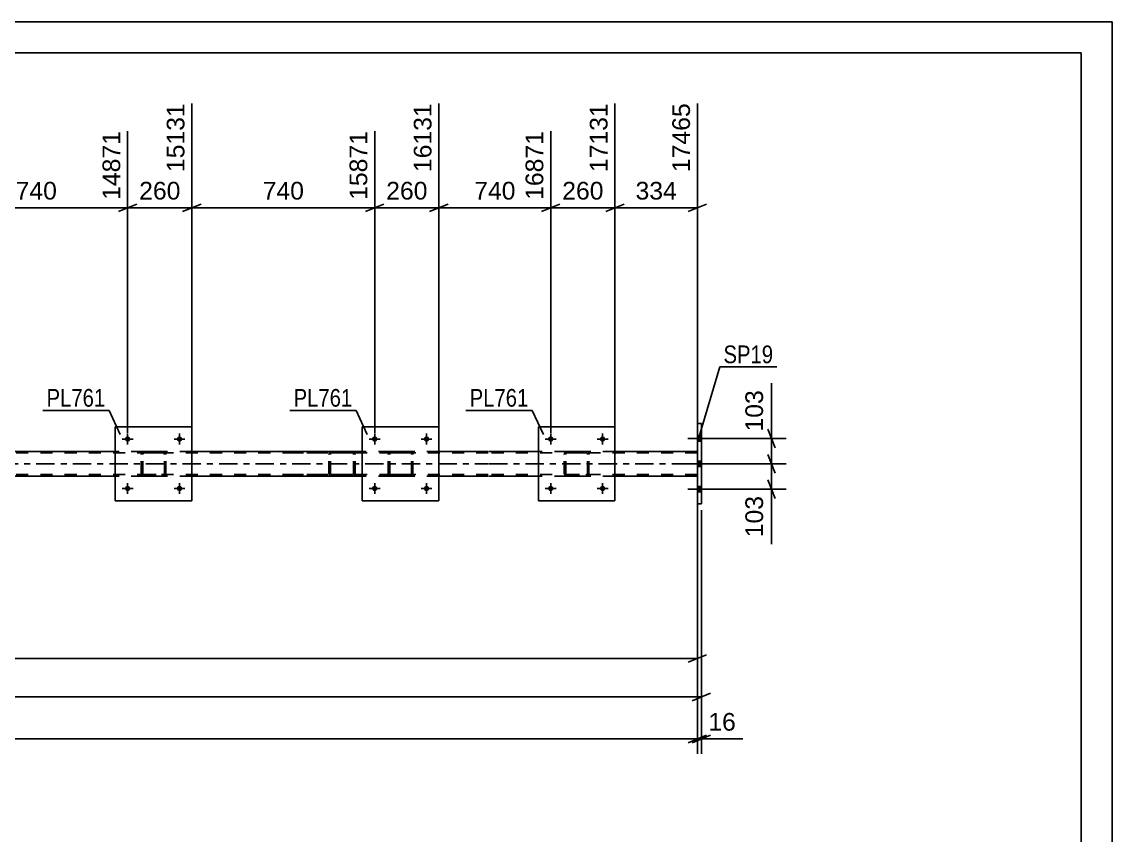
# Model space of a CAD drawing. Header units: millimetres. Extents: x -116 to 725, y -385 to 209.
# Drawn here: x 548.5 to 725.1, y 77.2 to 208.9 of the extents above; entities that cross this region are included whole.
import ezdxf

# ---------------------------------------------------------------- set-up
doc = ezdxf.new("R2010")
doc.units = ezdxf.units.MM
doc.linetypes.add('DXK_LINE_DOT2', pattern=[3.9198, 1.9599, -1.9599])
doc.linetypes.add('DXK_LINE_DOT3', pattern=[5.9187, 2.979, -0.9799, 0.9799, -0.9799])
doc.styles.add('Arial', font='arial.ttf', dxfattribs={"height": 0.2})
doc.styles.add('Arial Narrow', font='ARIALN.TTF', dxfattribs={"height": 0.2})

# ---------------------------------------------------------------- blocks, each defined once
blk = doc.blocks.new('Unknown-203724257-1113')
at = {"color": 5, "linetype": 'Continuous'}
for p, q in [((725.07, 208.87), (-115.93, 208.87)), ((725.07, -385.13), (725.07, 208.87)), ((720.07, 203.87), (-110.93, 203.87)), ((720.07, -380.13), (720.07, 203.87))]:
    blk.add_line(p, q, dxfattribs=at)
blk = doc.blocks.new('Part-203724257-3881 - 3799')
at = {"color": 2, "linetype": 'Continuous'}
for p, q in [((603.66, 131.32), (603.66, 143.32)), ((603.66, 143.32), (616.06, 143.32)), ((616.06, 143.32), (616.06, 131.32)), ((616.06, 131.32), (603.66, 131.32))]:
    blk.add_line(p, q, dxfattribs=at)
blk = doc.blocks.new('Part-203724257-3887 - 3799')
at = {"color": 2, "linetype": 'Continuous'}
for p, q in [((563.66, 131.32), (563.66, 143.32)), ((563.66, 143.32), (576.06, 143.32)), ((576.06, 143.32), (576.06, 131.32)), ((576.06, 131.32), (563.66, 131.32))]:
    blk.add_line(p, q, dxfattribs=at)
blk = doc.blocks.new('Bolt-203724257-3895 - 3799')
at = {"linetype": 'Continuous'}
for points in [[(566.1, 141.33, -1), (565.22, 141.33, -1)], [(574.5, 141.33, -1), (573.62, 141.33, -1)]]:
    blk.add_hatch(color=1, dxfattribs=at).paths.add_polyline_path(points)
at = {"color": 1, "linetype": 'Continuous'}
for p, q in [((564.78, 141.33), (566.54, 141.33)), ((565.66, 142.21), (565.66, 140.45)), ((573.18, 141.33), (574.94, 141.33)), ((574.06, 142.21), (574.06, 140.45))]:
    blk.add_line(p, q, dxfattribs=at)
blk = doc.blocks.new('Part-203724257-3882 - 3799')
at = {"color": 7, "linetype": 'DXK_LINE_DOT2'}
for p, q in [((607.86, 138.85), (607.9, 139.03)), ((607.9, 139.03), (607.86, 138.84)), ((607.86, 135.8), (607.86, 138.85)), ((608.1, 138.84), (608.12, 138.94)), ((608.12, 138.94), (608.1, 138.85)), ((608.1, 135.8), (608.1, 138.85)), ((608.17, 139.02), (608.12, 138.94)), ((608.12, 138.94), (608.17, 139.01)), ((608.16, 139.29), (608.34, 139.33)), ((608.34, 139.32), (608.16, 139.29)), ((608.17, 139.01), (608.25, 139.07)), ((608.25, 139.07), (608.17, 139.02)), ((608.34, 139.09), (608.25, 139.07)), ((608.25, 139.07), (608.34, 139.08)), ((608.34, 139.32), (608.34, 139.33)), ((608.34, 139.33), (611.38, 139.33)), ((608.34, 139.32), (611.38, 139.32)), ((608.34, 139.08), (608.34, 139.09)), ((611.38, 139.09), (608.34, 139.09)), ((608.34, 139.08), (611.38, 139.08)), ((611.38, 139.32), (611.38, 139.33)), ((611.38, 139.33), (611.57, 139.29)), ((611.57, 139.29), (611.38, 139.32)), ((611.38, 139.08), (611.38, 139.09)), ((611.47, 139.07), (611.38, 139.09)), ((611.38, 139.08), (611.47, 139.07)), ((611.47, 139.07), (611.55, 139.01)), ((611.55, 139.02), (611.47, 139.07)), ((611.6, 138.94), (611.55, 139.02)), ((611.55, 139.01), (611.6, 138.94)), ((611.6, 138.94), (611.62, 138.84)), ((611.62, 138.85), (611.6, 138.94)), ((611.62, 135.8), (611.62, 138.85)), ((611.83, 139.03), (611.86, 138.85)), ((611.86, 138.84), (611.83, 139.03)), ((611.86, 135.8), (611.86, 138.85)), ((607.9, 135.62), (607.86, 135.81)), ((607.86, 135.8), (607.9, 135.62)), ((608.1, 135.81), (608.12, 135.71)), ((608.12, 135.71), (608.1, 135.8)), ((608.17, 135.64), (608.12, 135.71)), ((608.12, 135.71), (608.17, 135.64)), ((608.34, 135.33), (608.16, 135.36)), ((608.16, 135.36), (608.34, 135.32)), ((608.25, 135.58), (608.17, 135.64)), ((608.17, 135.64), (608.25, 135.58)), ((608.34, 135.56), (608.25, 135.58)), ((608.25, 135.58), (608.34, 135.57)), ((608.34, 135.56), (608.34, 135.57)), ((608.34, 135.57), (611.38, 135.57)), ((608.34, 135.56), (611.38, 135.56)), ((608.34, 135.32), (608.34, 135.33)), ((608.34, 135.33), (611.38, 135.33)), ((608.34, 135.32), (611.38, 135.32)), ((611.47, 135.58), (611.38, 135.56)), ((611.38, 135.57), (611.47, 135.58)), ((611.38, 135.56), (611.38, 135.57)), ((611.57, 135.36), (611.38, 135.33)), ((611.38, 135.32), (611.57, 135.36)), ((611.38, 135.32), (611.38, 135.33)), ((611.55, 135.64), (611.47, 135.58)), ((611.47, 135.58), (611.55, 135.64)), ((611.6, 135.71), (611.55, 135.64)), ((611.55, 135.64), (611.6, 135.71)), ((611.6, 135.71), (611.62, 135.81)), ((611.62, 135.8), (611.6, 135.71)), ((611.86, 135.81), (611.83, 135.62)), ((611.83, 135.62), (611.86, 135.8))]:
    blk.add_line(p, q, dxfattribs=at)
at = {"color": 7, "linetype": 'DXK_LINE_DOT3'}
blk.add_line((609.86, 137.32), (609.86, 137.33), dxfattribs=at)
at = {"color": 7, "linetype": 'DXK_LINE_DOT2'}
for centre, start, end in [((608.34, 138.85), 112.5, 157.5), ((608.34, 138.84), 112.5, 157.5), ((611.38, 138.85), 22.5, 67.5), ((611.38, 138.84), 22.5, 67.5), ((608.34, 135.81), 202.5, 247.5), ((608.34, 135.8), 202.5, 247.5), ((611.38, 135.81), 292.5, 337.5), ((611.38, 135.8), 292.5, 337.5)]:
    blk.add_arc(centre, 0.48, start, end, dxfattribs=at)
blk = doc.blocks.new('Bolt-203724257-3825 - 3799')
at = {"linetype": 'Continuous'}
for points in [[(658.55, 140.99), (658.55, 141.87), (657.91, 141.87), (657.91, 140.99)], [(658.55, 140.99), (658.55, 141.87), (657.91, 141.87), (657.91, 140.99)], [(658.55, 140.99), (658.55, 141.87), (657.91, 141.87), (657.91, 140.99)], [(658.55, 136.89), (658.55, 137.77), (657.91, 137.77), (657.91, 136.89)], [(658.55, 136.89), (658.55, 137.77), (657.91, 137.77), (657.91, 136.89)], [(658.55, 132.79), (658.55, 133.67), (657.91, 133.67), (657.91, 132.79)], [(658.55, 132.79), (658.55, 133.67), (657.91, 133.67), (657.91, 132.79)], [(658.55, 132.79), (658.55, 133.67), (657.91, 133.67), (657.91, 132.79)]]:
    blk.add_hatch(color=1, dxfattribs=at).paths.add_polyline_path(points)
at = {"color": 1, "linetype": 'Continuous'}
for p, q in [((659.71, 141.43), (656.39, 141.43)), ((659.71, 141.43), (656.39, 141.43)), ((659.71, 141.43), (656.39, 141.43)), ((658.55, 141.87), (657.91, 141.87)), ((658.55, 141.87), (657.91, 141.87)), ((658.55, 141.87), (657.91, 141.87)), ((658.55, 140.99), (657.91, 140.99)), ((658.55, 140.99), (657.91, 140.99)), ((658.55, 140.99), (657.91, 140.99)), ((658.55, 137.77), (657.91, 137.77)), ((658.55, 137.77), (657.91, 137.77)), ((659.71, 137.33), (656.39, 137.33)), ((659.71, 137.33), (656.39, 137.33)), ((658.55, 136.89), (657.91, 136.89)), ((658.55, 136.89), (657.91, 136.89)), ((659.71, 133.23), (656.39, 133.23)), ((659.71, 133.23), (656.39, 133.23)), ((659.71, 133.23), (656.39, 133.23)), ((658.55, 133.67), (657.91, 133.67)), ((658.55, 133.67), (657.91, 133.67)), ((658.55, 133.67), (657.91, 133.67)), ((658.55, 132.79), (657.91, 132.79)), ((658.55, 132.79), (657.91, 132.79)), ((658.55, 132.79), (657.91, 132.79))]:
    blk.add_line(p, q, dxfattribs=at)
blk = doc.blocks.new('Bolt-203724257-3891 - 3799')
at = {"linetype": 'Continuous'}
for points in [[(634.6, 141.33, -1), (633.72, 141.33, -1)], [(643, 141.33, -1), (642.12, 141.33, -1)]]:
    blk.add_hatch(color=1, dxfattribs=at).paths.add_polyline_path(points)
at = {"color": 1, "linetype": 'Continuous'}
for p, q in [((633.28, 141.33), (635.04, 141.33)), ((634.16, 142.21), (634.16, 140.45)), ((641.68, 141.33), (643.44, 141.33)), ((642.56, 142.21), (642.56, 140.45))]:
    blk.add_line(p, q, dxfattribs=at)
blk = doc.blocks.new('Bolt-203724257-3894 - 3799')
at = {"linetype": 'Continuous'}
for points in [[(606.1, 133.33, -1), (605.22, 133.33, -1)], [(614.5, 133.33, -1), (613.62, 133.33, -1)]]:
    blk.add_hatch(color=1, dxfattribs=at).paths.add_polyline_path(points)
at = {"color": 1, "linetype": 'Continuous'}
for p, q in [((605.66, 134.21), (605.66, 132.45)), ((614.06, 134.21), (614.06, 132.45)), ((604.78, 133.33), (606.54, 133.33)), ((613.18, 133.33), (614.94, 133.33))]:
    blk.add_line(p, q, dxfattribs=at)
blk = doc.blocks.new('Part-203724257-3888 - 3799')
at = {"color": 7, "linetype": 'DXK_LINE_DOT2'}
for p, q in [((567.86, 138.85), (567.9, 139.03)), ((567.9, 139.03), (567.86, 138.84)), ((567.86, 135.8), (567.86, 138.85)), ((568.1, 138.84), (568.12, 138.94)), ((568.12, 138.94), (568.1, 138.85)), ((568.1, 135.8), (568.1, 138.85)), ((568.17, 139.02), (568.12, 138.94)), ((568.12, 138.94), (568.17, 139.01)), ((568.16, 139.29), (568.34, 139.33)), ((568.34, 139.32), (568.16, 139.29)), ((568.17, 139.01), (568.25, 139.07)), ((568.25, 139.07), (568.17, 139.02)), ((568.34, 139.09), (568.25, 139.07)), ((568.25, 139.07), (568.34, 139.08)), ((568.34, 139.32), (568.34, 139.33)), ((568.34, 139.33), (571.38, 139.33)), ((568.34, 139.32), (571.38, 139.32)), ((568.34, 139.08), (568.34, 139.09)), ((571.38, 139.09), (568.34, 139.09)), ((568.34, 139.08), (571.38, 139.08)), ((571.38, 139.32), (571.38, 139.33)), ((571.38, 139.33), (571.57, 139.29)), ((571.57, 139.29), (571.38, 139.32)), ((571.38, 139.08), (571.38, 139.09)), ((571.47, 139.07), (571.38, 139.09)), ((571.38, 139.08), (571.47, 139.07)), ((571.47, 139.07), (571.55, 139.01)), ((571.55, 139.02), (571.47, 139.07)), ((571.6, 138.94), (571.55, 139.02)), ((571.55, 139.01), (571.6, 138.94)), ((571.6, 138.94), (571.62, 138.84)), ((571.62, 138.85), (571.6, 138.94)), ((571.62, 135.8), (571.62, 138.85)), ((571.83, 139.03), (571.86, 138.85)), ((571.86, 138.84), (571.83, 139.03)), ((571.86, 135.8), (571.86, 138.85)), ((567.9, 135.62), (567.86, 135.81)), ((567.86, 135.8), (567.9, 135.62)), ((568.1, 135.81), (568.12, 135.71)), ((568.12, 135.71), (568.1, 135.8)), ((568.17, 135.64), (568.12, 135.71)), ((568.12, 135.71), (568.17, 135.64)), ((568.34, 135.33), (568.16, 135.36)), ((568.16, 135.36), (568.34, 135.32)), ((568.25, 135.58), (568.17, 135.64)), ((568.17, 135.64), (568.25, 135.58)), ((568.34, 135.56), (568.25, 135.58)), ((568.25, 135.58), (568.34, 135.57)), ((568.34, 135.56), (568.34, 135.57)), ((568.34, 135.57), (571.38, 135.57)), ((568.34, 135.56), (571.38, 135.56)), ((568.34, 135.32), (568.34, 135.33)), ((568.34, 135.33), (571.38, 135.33)), ((568.34, 135.32), (571.38, 135.32)), ((571.47, 135.58), (571.38, 135.56)), ((571.38, 135.57), (571.47, 135.58)), ((571.38, 135.56), (571.38, 135.57)), ((571.57, 135.36), (571.38, 135.33)), ((571.38, 135.32), (571.57, 135.36)), ((571.38, 135.32), (571.38, 135.33)), ((571.55, 135.64), (571.47, 135.58)), ((571.47, 135.58), (571.55, 135.64)), ((571.6, 135.71), (571.55, 135.64)), ((571.55, 135.64), (571.6, 135.71)), ((571.6, 135.71), (571.62, 135.81)), ((571.62, 135.8), (571.6, 135.71)), ((571.86, 135.81), (571.83, 135.62)), ((571.83, 135.62), (571.86, 135.8))]:
    blk.add_line(p, q, dxfattribs=at)
at = {"color": 7, "linetype": 'DXK_LINE_DOT3'}
blk.add_line((569.86, 137.32), (569.86, 137.33), dxfattribs=at)
at = {"color": 7, "linetype": 'DXK_LINE_DOT2'}
for centre, start, end in [((568.34, 138.85), 112.5, 157.5), ((568.34, 138.84), 112.5, 157.5), ((571.38, 138.85), 22.5, 67.5), ((571.38, 138.84), 22.5, 67.5), ((568.34, 135.81), 202.5, 247.5), ((568.34, 135.8), 202.5, 247.5), ((571.38, 135.81), 292.5, 337.5), ((571.38, 135.8), 292.5, 337.5)]:
    blk.add_arc(centre, 0.48, start, end, dxfattribs=at)
blk = doc.blocks.new('Part-203724257-3857 - 3799')
at = {"color": 7, "linetype": 'DXK_LINE_DOT2'}
for p, q in [((624.06, 139.09), (-29.17, 139.09)), ((576.06, 139.33), (563.66, 139.33)), ((616.06, 139.33), (603.66, 139.33)), ((657.91, 139.09), (624.16, 139.09)), ((644.56, 139.33), (632.16, 139.33)), ((657.91, 139.33), (657.91, 135.33)), ((624.06, 135.57), (-29.17, 135.57)), ((576.06, 135.33), (563.66, 135.33)), ((616.06, 135.33), (603.66, 135.33)), ((657.91, 135.57), (624.16, 135.57)), ((644.56, 135.33), (632.16, 135.33)), ((657.91, 135.33), (657.91, 135.36))]:
    blk.add_line(p, q, dxfattribs=at)
at = {"color": 2, "linetype": 'Continuous'}
for p, q in [((563.66, 139.33), (536.06, 139.33)), ((603.66, 139.33), (576.06, 139.33)), ((624.06, 139.33), (616.06, 139.33)), ((632.16, 139.33), (624.16, 139.33)), ((657.91, 139.33), (644.56, 139.33)), ((563.66, 135.33), (536.06, 135.33)), ((603.66, 135.33), (576.06, 135.33)), ((624.06, 135.33), (616.06, 135.33)), ((632.16, 135.33), (624.16, 135.33)), ((657.91, 135.33), (644.56, 135.33))]:
    blk.add_line(p, q, dxfattribs=at)
at = {"color": 7, "linetype": 'DXK_LINE_DOT3'}
for p, q in [((-29.17, 137.33), (624.06, 137.33)), ((624.16, 137.33), (657.91, 137.33))]:
    blk.add_line(p, q, dxfattribs=at)
blk = doc.blocks.new('Part-203724257-3876 - 3799')
at = {"color": 7, "linetype": 'DXK_LINE_DOT2'}
for p, q in [((636.36, 138.85), (636.4, 139.03)), ((636.4, 139.03), (636.36, 138.84)), ((636.36, 135.8), (636.36, 138.85)), ((636.6, 138.84), (636.62, 138.94)), ((636.62, 138.94), (636.6, 138.85)), ((636.6, 135.8), (636.6, 138.85)), ((636.67, 139.02), (636.62, 138.94)), ((636.62, 138.94), (636.67, 139.01)), ((636.66, 139.29), (636.84, 139.33)), ((636.84, 139.32), (636.66, 139.29)), ((636.67, 139.01), (636.75, 139.07)), ((636.75, 139.07), (636.67, 139.02)), ((636.84, 139.09), (636.75, 139.07)), ((636.75, 139.07), (636.84, 139.08)), ((636.84, 139.32), (636.84, 139.33)), ((636.84, 139.33), (639.88, 139.33)), ((636.84, 139.32), (639.88, 139.32)), ((636.84, 139.08), (636.84, 139.09)), ((639.88, 139.09), (636.84, 139.09)), ((636.84, 139.08), (639.88, 139.08)), ((639.88, 139.32), (639.88, 139.33)), ((639.88, 139.33), (640.07, 139.29)), ((640.07, 139.29), (639.88, 139.32)), ((639.88, 139.08), (639.88, 139.09)), ((639.97, 139.07), (639.88, 139.09)), ((639.88, 139.08), (639.97, 139.07)), ((639.97, 139.07), (640.05, 139.01)), ((640.05, 139.02), (639.97, 139.07)), ((640.1, 138.94), (640.05, 139.02)), ((640.05, 139.01), (640.1, 138.94)), ((640.1, 138.94), (640.12, 138.84)), ((640.12, 138.85), (640.1, 138.94)), ((640.12, 135.8), (640.12, 138.85)), ((640.33, 139.03), (640.36, 138.85)), ((640.36, 138.84), (640.33, 139.03)), ((640.36, 135.8), (640.36, 138.85)), ((636.4, 135.62), (636.36, 135.81)), ((636.36, 135.8), (636.4, 135.62)), ((636.6, 135.81), (636.62, 135.71)), ((636.62, 135.71), (636.6, 135.8)), ((636.67, 135.64), (636.62, 135.71)), ((636.62, 135.71), (636.67, 135.64)), ((636.84, 135.33), (636.66, 135.36)), ((636.66, 135.36), (636.84, 135.32)), ((636.75, 135.58), (636.67, 135.64)), ((636.67, 135.64), (636.75, 135.58)), ((636.84, 135.56), (636.75, 135.58)), ((636.75, 135.58), (636.84, 135.57)), ((636.84, 135.56), (636.84, 135.57)), ((636.84, 135.57), (639.88, 135.57)), ((636.84, 135.56), (639.88, 135.56)), ((636.84, 135.32), (636.84, 135.33)), ((636.84, 135.33), (639.88, 135.33)), ((636.84, 135.32), (639.88, 135.32)), ((639.97, 135.58), (639.88, 135.56)), ((639.88, 135.57), (639.97, 135.58)), ((639.88, 135.56), (639.88, 135.57)), ((640.07, 135.36), (639.88, 135.33)), ((639.88, 135.32), (640.07, 135.36)), ((639.88, 135.32), (639.88, 135.33)), ((640.05, 135.64), (639.97, 135.58)), ((639.97, 135.58), (640.05, 135.64)), ((640.1, 135.71), (640.05, 135.64)), ((640.05, 135.64), (640.1, 135.71)), ((640.1, 135.71), (640.12, 135.81)), ((640.12, 135.8), (640.1, 135.71)), ((640.36, 135.81), (640.33, 135.62)), ((640.33, 135.62), (640.36, 135.8))]:
    blk.add_line(p, q, dxfattribs=at)
at = {"color": 7, "linetype": 'DXK_LINE_DOT3'}
blk.add_line((638.36, 137.32), (638.36, 137.33), dxfattribs=at)
at = {"color": 7, "linetype": 'DXK_LINE_DOT2'}
for centre, start, end in [((636.84, 138.85), 112.5, 157.5), ((636.84, 138.84), 112.5, 157.5), ((639.88, 138.85), 22.5, 67.5), ((639.88, 138.84), 22.5, 67.5), ((636.84, 135.81), 202.5, 247.5), ((636.84, 135.8), 202.5, 247.5), ((639.88, 135.81), 292.5, 337.5), ((639.88, 135.8), 292.5, 337.5)]:
    blk.add_arc(centre, 0.48, start, end, dxfattribs=at)
blk = doc.blocks.new('Bolt-203724257-3892 - 3799')
at = {"linetype": 'Continuous'}
for points in [[(634.6, 133.33, -1), (633.72, 133.33, -1)], [(643, 133.33, -1), (642.12, 133.33, -1)]]:
    blk.add_hatch(color=1, dxfattribs=at).paths.add_polyline_path(points)
at = {"color": 1, "linetype": 'Continuous'}
for p, q in [((634.16, 134.21), (634.16, 132.45)), ((642.56, 134.21), (642.56, 132.45)), ((633.28, 133.33), (635.04, 133.33)), ((641.68, 133.33), (643.44, 133.33))]:
    blk.add_line(p, q, dxfattribs=at)
blk = doc.blocks.new('Bolt-203724257-3893 - 3799')
at = {"linetype": 'Continuous'}
for points in [[(606.1, 141.33, -1), (605.22, 141.33, -1)], [(614.5, 141.33, -1), (613.62, 141.33, -1)]]:
    blk.add_hatch(color=1, dxfattribs=at).paths.add_polyline_path(points)
at = {"color": 1, "linetype": 'Continuous'}
for p, q in [((604.78, 141.33), (606.54, 141.33)), ((605.66, 142.21), (605.66, 140.45)), ((613.18, 141.33), (614.94, 141.33)), ((614.06, 142.21), (614.06, 140.45))]:
    blk.add_line(p, q, dxfattribs=at)
blk = doc.blocks.new('Bolt-203724257-3902 - 3799')
at = {"linetype": 'Continuous'}
for points in [[(566.1, 133.33, -1), (565.22, 133.33, -1)], [(574.5, 133.33, -1), (573.62, 133.33, -1)]]:
    blk.add_hatch(color=1, dxfattribs=at).paths.add_polyline_path(points)
at = {"color": 1, "linetype": 'Continuous'}
for p, q in [((565.66, 134.21), (565.66, 132.45)), ((574.06, 134.21), (574.06, 132.45)), ((564.78, 133.33), (566.54, 133.33)), ((573.18, 133.33), (574.94, 133.33))]:
    blk.add_line(p, q, dxfattribs=at)
blk = doc.blocks.new('Part-203724257-3987 - 3799')
at = {"color": 2, "linetype": 'Continuous'}
for p, q in [((632.16, 131.32), (632.16, 143.32)), ((632.16, 143.32), (644.56, 143.32)), ((644.56, 143.32), (644.56, 131.32)), ((644.56, 131.32), (632.16, 131.32))]:
    blk.add_line(p, q, dxfattribs=at)
blk = doc.blocks.new('Part-203724257-4016 - 3799')
at = {"color": 7, "linetype": 'DXK_LINE_DOT2'}
for p, q in [((601.98, 139.33), (590.2, 139.33)), ((601.98, 139.09), (590.2, 139.09)), ((598.27, 139.02), (598.23, 138.85)), ((598.23, 135.81), (598.23, 138.85)), ((598.27, 139.03), (598.27, 139.02)), ((598.49, 138.85), (598.51, 138.94)), ((598.49, 135.81), (598.49, 138.85)), ((598.51, 138.94), (598.56, 139.02)), ((598.74, 139.33), (598.55, 139.29)), ((598.56, 139.02), (598.65, 139.07)), ((598.65, 139.07), (598.74, 139.09)), ((602.18, 139.29), (601.98, 139.33)), ((601.98, 139.09), (602.08, 139.07)), ((602.08, 139.07), (602.16, 139.02)), ((602.16, 139.02), (602.22, 138.94)), ((602.22, 138.94), (602.24, 138.85)), ((602.24, 135.81), (602.24, 138.85)), ((602.45, 139.02), (602.45, 139.03)), ((602.49, 138.85), (602.45, 139.02)), ((602.49, 135.81), (602.49, 138.85)), ((601.98, 135.57), (590.2, 135.57)), ((601.98, 135.33), (590.2, 135.33)), ((598.23, 135.81), (598.25, 135.71)), ((598.25, 135.71), (598.27, 135.62)), ((598.51, 135.71), (598.49, 135.81)), ((598.56, 135.64), (598.51, 135.71)), ((598.55, 135.36), (598.74, 135.33)), ((598.65, 135.58), (598.56, 135.64)), ((598.74, 135.57), (598.65, 135.58)), ((602.08, 135.58), (601.98, 135.57)), ((601.98, 135.33), (602.18, 135.36)), ((602.16, 135.64), (602.08, 135.58)), ((602.22, 135.71), (602.16, 135.64)), ((602.24, 135.81), (602.22, 135.71)), ((602.45, 135.62), (602.47, 135.71)), ((602.47, 135.71), (602.49, 135.81))]:
    blk.add_line(p, q, dxfattribs=at)
for centre, start, end in [((598.73, 138.82), 110.7583, 155.68), ((602, 138.82), 24.32, 69.2417), ((598.73, 135.83), 204.32, 249.2417), ((602, 135.83), 290.7583, 335.68)]:
    blk.add_arc(centre, 0.496, start, end, dxfattribs=at)
blk = doc.blocks.new('Part-203724257-4077 - 3799')
at = {"color": 2, "linetype": 'Continuous'}
for p, q in [((658.55, 143.83), (657.91, 143.83)), ((657.91, 143.83), (657.91, 130.83)), ((658.55, 143.83), (658.55, 130.83)), ((657.91, 130.83), (658.55, 130.83))]:
    blk.add_line(p, q, dxfattribs=at)
at = {"color": 7, "linetype": 'DXK_LINE_DOT2'}
blk.add_line((658.55, 130.83), (658.55, 143.83), dxfattribs=at)
blk = doc.blocks.new('StraightDimension-203724257-5140 - 3799')
at = {"color": 7, "linetype": 'Continuous'}
for p, q in [((659.55, 141.43), (672.29, 141.43)), ((669.29, 142.93), (670.49, 139.93)), ((669.89, 137.33), (669.89, 141.43)), ((670.49, 135.83), (669.29, 138.83)), ((659.55, 137.33), (672.29, 137.33))]:
    blk.add_line(p, q, dxfattribs=at)
at = {"color": 0}
blk.add_wipeout([(669.14, 149.82), (664.94, 149.82), (664.94, 141.95), (669.14, 141.95)], dxfattribs=at)
at = {"color": 7, "linetype": 'Continuous'}
blk.add_line((669.89, 141.43), (669.89, 150.35), dxfattribs=at)
blk.add_line((669.89, 141.43), (669.89, 150.35), dxfattribs=at)
at = {"color": 3, "style": 'Arial'}
blk.add_text('103', height=2.865, rotation=90.0002, dxfattribs=at).set_placement((668.54, 142.55))
blk = doc.blocks.new('StraightDimension-203724257-4101 - 3799')
at = {"color": 7, "linetype": 'Continuous'}
for p, q in [((657.91, 134.36), (657.91, 103.4)), ((656.41, 105.2), (659.41, 106.4)), ((91.16, 105.8), (657.91, 105.8))]:
    blk.add_line(p, q, dxfattribs=at)
blk = doc.blocks.new('StraightDimension-203724257-4403 - 3799')
at = {"color": 7, "linetype": 'Continuous'}
for p, q in [((576.06, 140.33), (576.06, 195.66)), ((565.66, 142.33), (565.66, 191.16)), ((564.16, 178.15), (567.16, 179.35)), ((565.66, 178.75), (576.06, 178.75)), ((577.56, 179.35), (574.56, 178.15))]:
    blk.add_line(p, q, dxfattribs=at)
at = {"color": 0}
blk.add_wipeout([(574.8, 179.5), (574.8, 183.7), (566.93, 183.7), (566.93, 179.5)], dxfattribs=at)
at = {"color": 3, "style": 'Arial'}
blk.add_text('260', height=2.865, dxfattribs=at).set_placement((567.53, 180.1))
at = {"color": 0, "linetype": 'Continuous'}
blk.add_wipeout([(575.46, 196.26), (571.26, 196.26), (571.26, 183.95), (575.46, 183.95)], dxfattribs=at)
at = {"color": 3, "linetype": 'Continuous', "style": 'Arial'}
blk.add_text('15131', height=2.865, rotation=90.0002, dxfattribs=at).set_placement((574.86, 184.55))
blk = doc.blocks.new('StraightDimension-203724257-4387 - 3799')
at = {"color": 7, "linetype": 'Continuous'}
for p, q in [((658.55, 129.83), (658.55, 97.17)), ((-29.81, 99.57), (658.55, 99.57)), ((657.05, 98.97), (660.05, 100.17))]:
    blk.add_line(p, q, dxfattribs=at)
blk = doc.blocks.new('StraightDimension-203724257-4398 - 3799')
at = {"color": 7, "linetype": 'Continuous'}
for p, q in [((644.56, 140.33), (644.56, 195.66)), ((657.91, 140.33), (657.91, 195.66)), ((646.06, 179.35), (643.06, 178.15)), ((644.56, 178.75), (657.91, 178.75)), ((656.41, 178.15), (659.41, 179.35))]:
    blk.add_line(p, q, dxfattribs=at)
at = {"color": 0}
blk.add_wipeout([(655.17, 179.5), (655.17, 183.7), (647.3, 183.7), (647.3, 179.5)], dxfattribs=at)
at = {"color": 3, "style": 'Arial'}
blk.add_text('334', height=2.865, dxfattribs=at).set_placement((647.9, 180.1))
at = {"color": 0, "linetype": 'Continuous'}
blk.add_wipeout([(657.31, 196.26), (653.11, 196.26), (653.11, 183.95), (657.31, 183.95)], dxfattribs=at)
at = {"color": 3, "linetype": 'Continuous', "style": 'Arial'}
blk.add_text('17465', height=2.865, rotation=90.0002, dxfattribs=at).set_placement((656.71, 184.55))
blk = doc.blocks.new('StraightDimension-203724257-4399 - 3799')
at = {"color": 7, "linetype": 'Continuous'}
for p, q in [((644.56, 140.33), (644.56, 195.66)), ((634.16, 142.33), (634.16, 191.16)), ((632.66, 178.15), (635.66, 179.35)), ((634.16, 178.75), (644.56, 178.75)), ((646.06, 179.35), (643.06, 178.15))]:
    blk.add_line(p, q, dxfattribs=at)
at = {"color": 0}
blk.add_wipeout([(643.3, 179.5), (643.3, 183.7), (635.43, 183.7), (635.43, 179.5)], dxfattribs=at)
at = {"color": 3, "style": 'Arial'}
blk.add_text('260', height=2.865, dxfattribs=at).set_placement((636.03, 180.1))
at = {"color": 0, "linetype": 'Continuous'}
blk.add_wipeout([(643.96, 196.26), (639.76, 196.26), (639.76, 183.95), (643.96, 183.95)], dxfattribs=at)
at = {"color": 3, "linetype": 'Continuous', "style": 'Arial'}
blk.add_text('17131', height=2.865, rotation=90.0002, dxfattribs=at).set_placement((643.36, 184.55))
blk = doc.blocks.new('StraightDimension-203724257-4400 - 3799')
at = {"color": 7, "linetype": 'Continuous'}
for p, q in [((616.06, 140.33), (616.06, 195.66)), ((634.16, 142.33), (634.16, 191.16)), ((617.56, 179.35), (614.56, 178.15)), ((616.06, 178.75), (634.16, 178.75)), ((632.66, 178.15), (635.66, 179.35))]:
    blk.add_line(p, q, dxfattribs=at)
at = {"color": 0}
blk.add_wipeout([(629.05, 179.5), (629.05, 183.7), (621.18, 183.7), (621.18, 179.5)], dxfattribs=at)
at = {"color": 3, "style": 'Arial'}
blk.add_text('740', height=2.865, dxfattribs=at).set_placement((621.78, 180.1))
at = {"color": 0, "linetype": 'Continuous'}
blk.add_wipeout([(633.56, 191.76), (629.36, 191.76), (629.36, 179.45), (633.56, 179.45)], dxfattribs=at)
at = {"color": 3, "linetype": 'Continuous', "style": 'Arial'}
blk.add_text('16871', height=2.865, rotation=90.0002, dxfattribs=at).set_placement((632.96, 180.05))
blk = doc.blocks.new('StraightDimension-203724257-4401 - 3799')
at = {"color": 7, "linetype": 'Continuous'}
for p, q in [((616.06, 140.33), (616.06, 195.66)), ((605.66, 142.33), (605.66, 191.16)), ((604.16, 178.15), (607.16, 179.35)), ((605.66, 178.75), (616.06, 178.75)), ((617.56, 179.35), (614.56, 178.15))]:
    blk.add_line(p, q, dxfattribs=at)
at = {"color": 0}
blk.add_wipeout([(614.8, 179.5), (614.8, 183.7), (606.93, 183.7), (606.93, 179.5)], dxfattribs=at)
at = {"color": 3, "style": 'Arial'}
blk.add_text('260', height=2.865, dxfattribs=at).set_placement((607.53, 180.1))
at = {"color": 0, "linetype": 'Continuous'}
blk.add_wipeout([(615.46, 196.26), (611.26, 196.26), (611.26, 183.95), (615.46, 183.95)], dxfattribs=at)
at = {"color": 3, "linetype": 'Continuous', "style": 'Arial'}
blk.add_text('16131', height=2.865, rotation=90.0002, dxfattribs=at).set_placement((614.86, 184.55))
blk = doc.blocks.new('StraightDimension-203724257-4402 - 3799')
at = {"color": 7, "linetype": 'Continuous'}
for p, q in [((576.06, 140.33), (576.06, 195.66)), ((605.66, 142.33), (605.66, 191.16)), ((577.56, 179.35), (574.56, 178.15)), ((576.06, 178.75), (605.66, 178.75)), ((604.16, 178.15), (607.16, 179.35))]:
    blk.add_line(p, q, dxfattribs=at)
at = {"color": 0, "linetype": 'Continuous'}
blk.add_wipeout([(605.06, 191.76), (600.86, 191.76), (600.86, 179.45), (605.06, 179.45)], dxfattribs=at)
at = {"color": 0}
blk.add_wipeout([(594.8, 179.5), (594.8, 183.7), (586.93, 183.7), (586.93, 179.5)], dxfattribs=at)
at = {"color": 3, "linetype": 'Continuous', "style": 'Arial'}
blk.add_text('15871', height=2.865, rotation=90.0002, dxfattribs=at).set_placement((604.46, 180.05))
at = {"color": 3, "style": 'Arial'}
blk.add_text('740', height=2.865, dxfattribs=at).set_placement((587.53, 180.1))
blk = doc.blocks.new('StraightDimension-203724257-4404 - 3799')
at = {"color": 7, "linetype": 'Continuous'}
for p, q in [((536.06, 140.33), (536.06, 195.66)), ((565.66, 142.33), (565.66, 191.16)), ((537.56, 179.35), (534.56, 178.15)), ((536.06, 178.75), (565.66, 178.75)), ((564.16, 178.15), (567.16, 179.35))]:
    blk.add_line(p, q, dxfattribs=at)
at = {"color": 0, "linetype": 'Continuous'}
blk.add_wipeout([(565.06, 191.76), (560.86, 191.76), (560.86, 179.45), (565.06, 179.45)], dxfattribs=at)
at = {"color": 0}
blk.add_wipeout([(554.8, 179.5), (554.8, 183.7), (546.93, 183.7), (546.93, 179.5)], dxfattribs=at)
at = {"color": 3, "linetype": 'Continuous', "style": 'Arial'}
blk.add_text('14871', height=2.865, rotation=90.0002, dxfattribs=at).set_placement((564.46, 180.05))
at = {"color": 3, "style": 'Arial'}
blk.add_text('740', height=2.865, dxfattribs=at).set_placement((547.53, 180.1))
blk = doc.blocks.new('StraightDimension-203724257-5101 - 3799')
at = {"color": 7, "linetype": 'Continuous'}
for p, q in [((657.91, 129.83), (657.91, 90.37)), ((658.55, 129.83), (658.55, 90.37)), ((656.41, 92.17), (659.41, 93.37)), ((660.05, 93.37), (657.05, 92.17)), ((657.91, 92.77), (658.55, 92.77))]:
    blk.add_line(p, q, dxfattribs=at)
at = {"color": 0}
blk.add_wipeout([(664.73, 93.52), (664.73, 97.72), (659.08, 97.72), (659.08, 93.52)], dxfattribs=at)
at = {"color": 7, "linetype": 'Continuous'}
blk.add_line((658.55, 92.77), (665.25, 92.77), dxfattribs=at)
blk.add_line((658.55, 92.77), (665.25, 92.77), dxfattribs=at)
at = {"color": 3, "style": 'Arial'}
blk.add_text('16', height=2.865, dxfattribs=at).set_placement((659.68, 94.12))
blk = doc.blocks.new('StraightDimension-203724257-5111 - 3799')
at = {"color": 7, "linetype": 'Continuous'}
for p, q in [((657.91, 129.83), (657.91, 90.37)), ((-29.17, 92.77), (657.91, 92.77)), ((656.41, 92.17), (659.41, 93.37))]:
    blk.add_line(p, q, dxfattribs=at)
blk = doc.blocks.new('StraightDimension-203724257-5132 - 3799')
at = {"color": 7, "linetype": 'Continuous'}
for p, q in [((669.29, 138.83), (670.49, 135.83)), ((659.55, 137.33), (672.29, 137.33)), ((669.89, 133.23), (669.89, 137.33)), ((670.49, 131.73), (669.29, 134.73)), ((659.55, 133.23), (672.29, 133.23))]:
    blk.add_line(p, q, dxfattribs=at)
at = {"color": 0}
blk.add_wipeout([(669.14, 132.7), (664.94, 132.7), (664.94, 124.83), (669.14, 124.83)], dxfattribs=at)
at = {"color": 7, "linetype": 'Continuous'}
blk.add_line((669.89, 133.23), (669.89, 124.3), dxfattribs=at)
blk.add_line((669.89, 133.23), (669.89, 124.3), dxfattribs=at)
at = {"color": 3, "style": 'Arial'}
blk.add_text('103', height=2.865, rotation=90.0002, dxfattribs=at).set_placement((668.54, 125.43))
blk = doc.blocks.new('Mark-203724257-3883 - 3799')
at = {"color": 0}
blk.add_wipeout([(562.05, 146.57), (562.05, 149.57), (552.54, 149.57), (552.54, 146.57)], dxfattribs=at)
blk.add_wipeout([(562.05, 146.57), (562.05, 149.57), (552.54, 149.57), (552.54, 146.57)], dxfattribs=at)
at = {"color": 30, "linetype": 'Continuous'}
for p in [(551.94, 145.97), (564.47, 142.07)]:
    blk.add_line(p, (562.65, 145.97), dxfattribs=at)
at = {"color": 3, "style": 'Arial Narrow'}
blk.add_text('PL761', height=2.863, dxfattribs=at).set_placement((552.54, 146.57))
blk = doc.blocks.new('Mark-203724257-3877 - 3799')
at = {"color": 0}
blk.add_wipeout([(602.05, 146.57), (602.05, 149.57), (592.54, 149.57), (592.54, 146.57)], dxfattribs=at)
blk.add_wipeout([(602.05, 146.57), (602.05, 149.57), (592.54, 149.57), (592.54, 146.57)], dxfattribs=at)
at = {"color": 30, "linetype": 'Continuous'}
for p in [(591.94, 145.97), (604.47, 142.07)]:
    blk.add_line(p, (602.65, 145.97), dxfattribs=at)
at = {"color": 3, "style": 'Arial Narrow'}
blk.add_text('PL761', height=2.863, dxfattribs=at).set_placement((592.54, 146.57))
blk = doc.blocks.new('Mark-203724257-3983 - 3799')
at = {"color": 0}
blk.add_wipeout([(630.55, 146.57), (630.55, 149.57), (621.04, 149.57), (621.04, 146.57)], dxfattribs=at)
blk.add_wipeout([(630.55, 146.57), (630.55, 149.57), (621.04, 149.57), (621.04, 146.57)], dxfattribs=at)
at = {"color": 30, "linetype": 'Continuous'}
for p in [(620.44, 145.97), (632.97, 142.07)]:
    blk.add_line(p, (631.15, 145.97), dxfattribs=at)
at = {"color": 3, "style": 'Arial Narrow'}
blk.add_text('PL761', height=2.863, dxfattribs=at).set_placement((621.04, 146.57))
blk = doc.blocks.new('Mark-203724257-4073 - 3799')
at = {"color": 0}
blk.add_wipeout([(670.18, 153.61), (670.18, 156.61), (662.14, 156.61), (662.14, 153.61)], dxfattribs=at)
blk.add_wipeout([(670.18, 153.61), (670.18, 156.61), (662.14, 156.61), (662.14, 153.61)], dxfattribs=at)
at = {"color": 30, "linetype": 'Continuous'}
for p, q in [((658.05, 141.21), (661.54, 153.01)), ((661.54, 153.01), (670.78, 153.01))]:
    blk.add_line(p, q, dxfattribs=at)
at = {"color": 3, "style": 'Arial Narrow'}
blk.add_text('SP19', height=2.863, dxfattribs=at).set_placement((662.14, 153.61))

msp = doc.modelspace()

# ---------------------------------------------------------------- block references
for name in ['Unknown-203724257-1113', 'Part-203724257-3887 - 3799', 'Part-203724257-3881 - 3799', 'Part-203724257-3987 - 3799', 'Part-203724257-4077 - 3799', 'Bolt-203724257-3895 - 3799', 'Bolt-203724257-3893 - 3799', 'Bolt-203724257-3891 - 3799', 'Bolt-203724257-3825 - 3799', 'Part-203724257-3857 - 3799', 'Part-203724257-3888 - 3799', 'Part-203724257-4016 - 3799', 'Part-203724257-3882 - 3799', 'Part-203724257-3876 - 3799', 'Bolt-203724257-3902 - 3799', 'Bolt-203724257-3894 - 3799', 'Bolt-203724257-3892 - 3799']:
    msp.add_blockref(name, (0, 0))

# ---------------------------------------------------------------- next in the draw order: block references
for name in ['StraightDimension-203724257-4403 - 3799', 'StraightDimension-203724257-5140 - 3799', 'StraightDimension-203724257-4101 - 3799']:
    msp.add_blockref(name, (0, 0))

# ---------------------------------------------------------------- next in the draw order: block references
for name in ['StraightDimension-203724257-4398 - 3799', 'StraightDimension-203724257-4404 - 3799', 'StraightDimension-203724257-4387 - 3799']:
    msp.add_blockref(name, (0, 0))

# ---------------------------------------------------------------- next in the draw order: block references
for name in ['StraightDimension-203724257-4399 - 3799', 'Mark-203724257-4073 - 3799', 'Mark-203724257-3883 - 3799', 'StraightDimension-203724257-5101 - 3799']:
    msp.add_blockref(name, (0, 0))

# ---------------------------------------------------------------- next in the draw order: block references
for name in ['StraightDimension-203724257-4400 - 3799', 'StraightDimension-203724257-5111 - 3799']:
    msp.add_blockref(name, (0, 0))

# ---------------------------------------------------------------- next in the draw order: block references
for name in ['StraightDimension-203724257-4401 - 3799', 'Mark-203724257-3983 - 3799', 'StraightDimension-203724257-5132 - 3799']:
    msp.add_blockref(name, (0, 0))

# ---------------------------------------------------------------- next in the draw order: block references
msp.add_blockref('StraightDimension-203724257-4402 - 3799', (0, 0))

# ---------------------------------------------------------------- next in the draw order: block references
msp.add_blockref('Mark-203724257-3877 - 3799', (0, 0))

doc.saveas('drawing.dxf')
